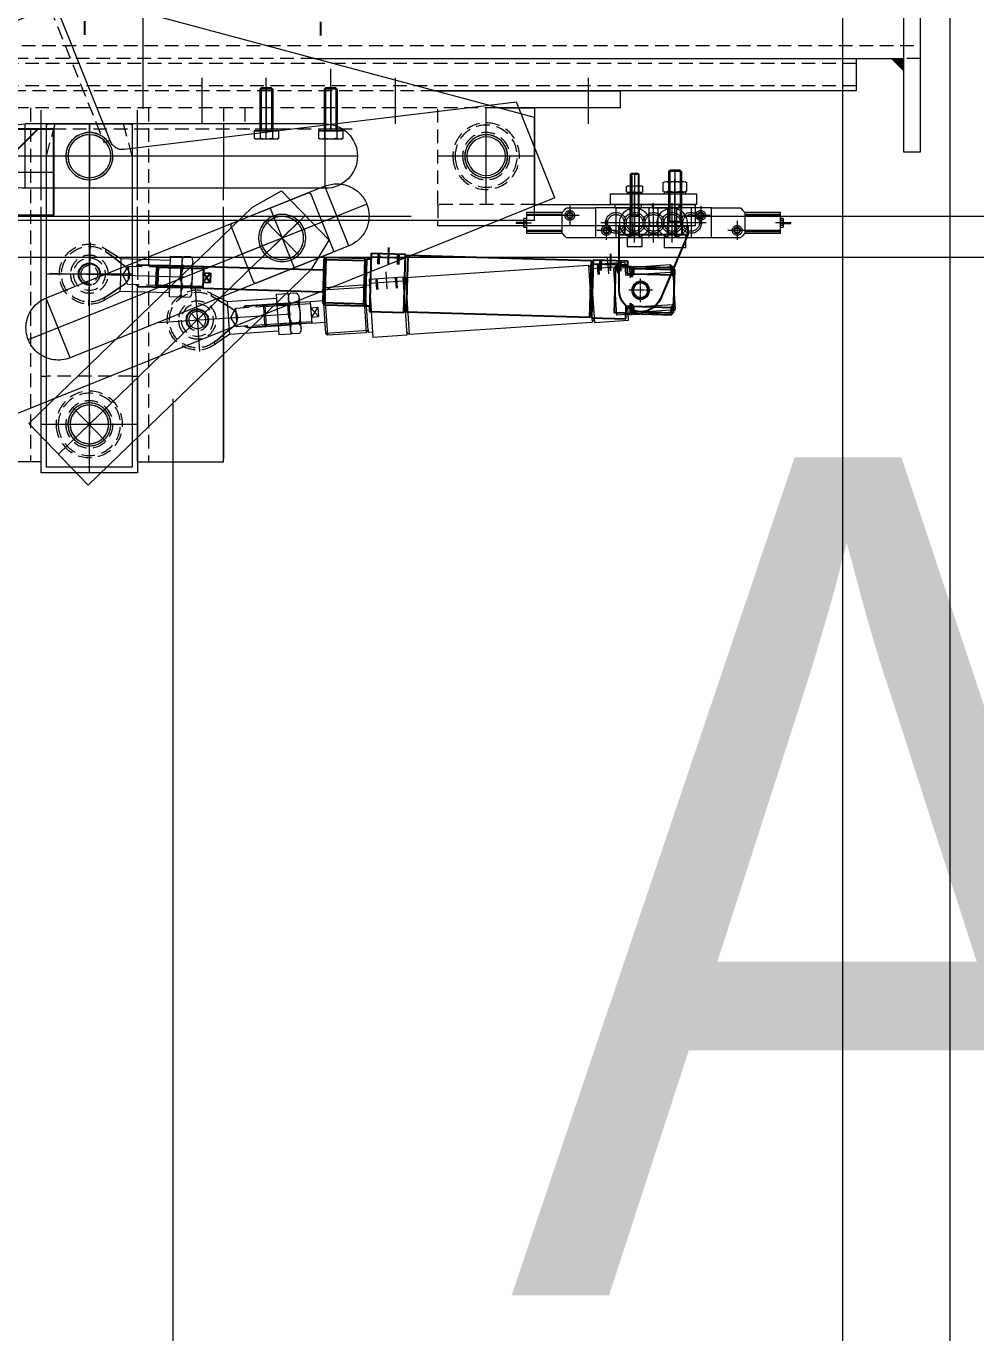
# Model space of a CAD drawing. Header units: inches. Extents: x 702888 to 852715, y 9845 to 271320.
# Drawn here: x 751092 to 751535, y 77923 to 78531 of the extents above; entities that cross this region are included whole.
import ezdxf

# ---------------------------------------------------------------- set-up
doc = ezdxf.new("R2010")
doc.units = ezdxf.units.IN
doc.header["$MEASUREMENT"] = 0
doc.header["$PDMODE"] = 34
for name, pattern in [('CENTER', [2, 1.25, -0.25, 0.25, -0.25]), ('DASHED2', [0.375, 0.25, -0.125]), ('GESTRICHELT2', [9.525, 6.35, -3.175]), ('MITTE2', [725.805, 483.87, -80.645, 80.645, -80.645])]:
    doc.linetypes.add(name, pattern=pattern)
doc.layers.get('0').update_dxf_attribs({"lineweight": 5})
doc.layers.get('Defpoints').update_dxf_attribs({"lineweight": 5})
for name, color, linetype, lineweight in [('CABLE TRAY', 30, 'Continuous', 5), ('chain', 2, 'Continuous', 5), ('cl', 6, 'CENTER', 5), ('DUENN', 1, 'Continuous', 0), ('MITTE', 1, 'MITTE2', 0), ('UNSICHTBAR', 1, 'GESTRICHELT2', 0), ('VERBINDUNGSELEMENTE', 5, 'Continuous', 0), ('VOLLINIE', 7, 'Continuous', 0), ('VOLLLINIE', 7, 'Continuous', 0)]:
    doc.layers.add(name, color=color, linetype=linetype, lineweight=lineweight)
for name, color, linetype in [('DÜNN', 1, 'Continuous'), ('ELEKTRIK', 5, 'Continuous'), ('FESTO', 5, 'Continuous'), ('M_Klinke', 20, 'GESTRICHELT2'), ('Mitnehmerklinke', 84, 'Continuous')]:
    doc.layers.add(name, color=color, linetype=linetype)
doc.dimstyles.new('D1', dxfattribs={"dimscale": 66, "dimtxt": 2.5, "dimasz": 2.5, "dimexe": 1, "dimexo": 1, "dimgap": 1.25, "dimtad": 1, "dimdec": 0, "dimdsep": 46, "dimtxsty": 'Standard', "dimblk": 'OPEN30', "dimcen": 2.5, "dimclrd": 150, "dimclre": 150, "dimclrt": 140, "dimadec": 0, "dimazin": 0, "dimtfac": 1, "dimtdec": 0, "dimtmove": 0, "dimatfit": 3, "dimfxl": 1, "dimtfill": 1, "dimlwd": 13, "dimlwe": 13, "dimarcsym": 0})

# ---------------------------------------------------------------- blocks, each defined once
blk = doc.blocks.new('_Open30')
at = {"color": 0, "linetype": 'ByBlock', "lineweight": -2}
for p, q in [((-1, 0.2679), (0, 0)), ((0, 0), (-1, -0.2679)), ((0, 0), (-1, 0))]:
    blk.add_line(p, q, dxfattribs=at)
blk = doc.blocks.new('*D153')
at = {"layer": 'chain', "color": 150, "lineweight": 13, "transparency": 16777216}
for p, q in [((750588.78, 78399.14), (750588.78, 75014.33)), ((764369.68, 78397.91), (764369.68, 75014.33)), ((750776.28, 75089.33), (764182.18, 75089.33))]:
    blk.add_line(p, q, dxfattribs=at)
at = {"layer": 'Defpoints', "color": 0, "transparency": 16777216}
for p in [(750588.78, 78474.14), (764369.68, 78472.91), (764369.68, 75089.33)]:
    blk.add_point(p, dxfattribs=at)
at = {"layer": 'chain', "color": 150, "lineweight": 13, "transparency": 16777216, "xscale": 187.5, "yscale": 187.5, "zscale": 187.5, "rotation": 180}
blk.add_blockref('_Open30', (750588.78, 75089.33), dxfattribs=at)
at = {"layer": 'chain', "color": 150, "lineweight": 13, "transparency": 16777216, "xscale": 187.5, "yscale": 187.5, "zscale": 187.5}
blk.add_blockref('_Open30', (764369.68, 75089.33), dxfattribs=at)
at = {"layer": 'chain', "color": 140, "transparency": 16777216, "insert": (757479.23, 75276.83), "char_height": 187.5, "attachment_point": 5, "bg_fill": 3, "box_fill_scale": 1.25, "bg_fill_color": 9, "bg_fill_true_color": 13158600, "bg_fill_transparency": 0}
blk.add_mtext('13781', dxfattribs=at)
blk = doc.blocks.new('*D227')
at = {"layer": 'CABLE TRAY', "color": 150, "lineweight": 13, "transparency": 16777216}
for p, q in [((765643.92, 79800.21), (765643.92, 72637.72)), ((743939.81, 78590.41), (743939.81, 72637.72)), ((744104.81, 72703.72), (765478.92, 72703.72))]:
    blk.add_line(p, q, dxfattribs=at)
at = {"layer": 'Defpoints', "color": 0, "transparency": 16777216}
for p in [(765643.92, 79866.21), (743939.81, 78656.41), (765643.92, 72703.72)]:
    blk.add_point(p, dxfattribs=at)
at = {"layer": 'CABLE TRAY', "color": 150, "lineweight": 13, "transparency": 16777216, "xscale": 165, "yscale": 165, "zscale": 165, "rotation": 180}
blk.add_blockref('_Open30', (743939.81, 72703.72), dxfattribs=at)
at = {"layer": 'CABLE TRAY', "color": 150, "lineweight": 13, "transparency": 16777216, "xscale": 165, "yscale": 165, "zscale": 165}
blk.add_blockref('_Open30', (765643.92, 72703.72), dxfattribs=at)
at = {"layer": 'CABLE TRAY', "color": 140, "transparency": 16777216, "insert": (754791.86, 72868.72), "char_height": 165, "attachment_point": 5, "bg_fill": 3, "box_fill_scale": 1.25, "bg_fill_color": 9, "bg_fill_true_color": 13158600, "bg_fill_transparency": 0}
blk.add_mtext('21704', dxfattribs=at)
blk = doc.blocks.new('*D228')
at = {"layer": 'CABLE TRAY', "color": 150, "lineweight": 13, "transparency": 16777216}
for p, q in [((749410.73, 78357.75), (749410.73, 76766.65)), ((751160.73, 78357.75), (751160.73, 76766.65)), ((749575.73, 76832.65), (750995.73, 76832.65))]:
    blk.add_line(p, q, dxfattribs=at)
at = {"layer": 'Defpoints', "color": 0, "transparency": 16777216}
for p in [(749410.73, 78423.75), (751160.73, 78423.75), (751160.73, 76832.65)]:
    blk.add_point(p, dxfattribs=at)
at = {"layer": 'CABLE TRAY', "color": 150, "lineweight": 13, "transparency": 16777216, "xscale": 165, "yscale": 165, "zscale": 165, "rotation": 180}
blk.add_blockref('_Open30', (749410.73, 76832.65), dxfattribs=at)
at = {"layer": 'CABLE TRAY', "color": 150, "lineweight": 13, "transparency": 16777216, "xscale": 165, "yscale": 165, "zscale": 165}
blk.add_blockref('_Open30', (751160.73, 76832.65), dxfattribs=at)
at = {"layer": 'CABLE TRAY', "color": 140, "transparency": 16777216, "insert": (750285.73, 76997.65), "char_height": 165, "attachment_point": 5, "bg_fill": 3, "box_fill_scale": 1.25, "bg_fill_color": 9, "bg_fill_true_color": 13158600, "bg_fill_transparency": 0}
blk.add_mtext('1750', dxfattribs=at)
blk = doc.blocks.new('CPE14-M1BH-5J-1-8 D')
at = {"layer": 'MITTE', "ltscale": 0.4}
for p, q in [((-40.832244, -0.332244), (-40.5, 0)), ((-40.5, 0), (-27, 0)), ((-39, -7.893137), (-39, 0.893137)), ((-27, 0), (-27, -14)), ((-27, 0), (27, 0)), ((-10.9, 0), (-10.9, -14)), ((-8.7, 2.153137), (-8.7, -16.153137)), ((-6.5, -14), (-6.5, 0)), ((-2.2, 0), (-2.2, -14)), ((0, 2.153137), (0, -16.153137)), ((2.2, -14), (2.2, 0)), ((6.6, 0), (6.6, -14)), ((8.8, 2.153137), (8.8, -16.153137)), ((11, -14), (11, 0)), ((22, -7.893137), (22, 0.893137)), ((27, -14), (27, 0)), ((27, 0), (40.5, 0)), ((40.5, 0), (41.498109, -0.998109)), ((-60.5, -5.75), (-58.99, -5.75)), ((-59, -5), (-60.49, -5)), ((-60.49, -6.747794), (-60.49, -5)), ((-60.25, -6), (-60.49, -5.76)), ((-58.99, -6), (-60.25, -6)), ((-60.25, -8), (-60.25, -6)), ((-59, -12), (-59, -2)), ((-59, -2), (-42.5, -2)), ((-59, -2.9), (-42.51, -2.9)), ((-59, -3.4), (-42.51, -3.4)), ((-58.99, -8), (-58.99, -6)), ((-43.393137, -3.5), (-34.606863, -3.5)), ((-42.51, -12), (-42.51, -2)), ((-42.5, -2), (-41.498109, -0.998109)), ((-41.498109, -0.998109), (-40.832244, -0.332244)), ((-17.5, -13.997137), (-17.5, -0.002863)), ((17.5, -13.997137), (17.5, -0.002863)), ((17.606863, -3.5), (26.393137, -3.5)), ((41.498109, -0.998109), (42.165655, -1.665655)), ((42.165655, -1.665655), (42.5, -2)), ((42.5, -2), (59, -2)), ((42.51, -2), (42.51, -12)), ((59, -3.08), (42.51, -3.08)), ((59, -3.58), (42.51, -3.58)), ((60.5, -5.75), (58.99, -5.75)), ((60.25, -6), (58.99, -6)), ((58.99, -6), (58.99, -8)), ((59, -2), (59, -12)), ((60.49, -5), (59, -5)), ((60.49, -5.76), (60.25, -6)), ((60.25, -6), (60.25, -8)), ((60.49, -5), (60.49, -6.747794)), ((-64, -6.75), (-64, -7.25)), ((-59, -6.75), (-64, -6.75)), ((-59, -7.25), (-64, -7.25)), ((-62.643137, -7), (-56.846863, -7)), ((-60.5, -8.25), (-58.99, -8.25)), ((-60.49, -7.252206), (-60.49, -6.747794)), ((-60.49, -9), (-60.49, -7.252206)), ((-60.49, -8.24), (-60.25, -8)), ((-60.49, -9), (-59, -9)), ((-60.25, -8), (-58.99, -8)), ((-59, -10.42), (-42.51, -10.42)), ((-59, -10.92), (-42.51, -10.92)), ((-42.5, -12), (-59, -12)), ((-42.165655, -12.334345), (-42.5, -12)), ((-26.393137, -10.5), (-17.606863, -10.5)), ((-24.497137, -7), (24.497137, -7)), ((-22, -14.893137), (-22, -6.106863)), ((34.606863, -10.5), (43.393137, -10.5)), ((39, -14.893137), (39, -6.106863)), ((42.5, -12), (41.498109, -13.001891)), ((59, -12), (42.5, -12)), ((59, -10.6), (42.51, -10.6)), ((59, -11.1), (42.51, -11.1)), ((62.643137, -7), (56.846863, -7)), ((58.99, -8), (60.25, -8)), ((60.5, -8.25), (58.99, -8.25)), ((59, -6.75), (64, -6.75)), ((59, -7.25), (64, -7.25)), ((59, -9), (60.49, -9)), ((60.25, -8), (60.49, -8.24)), ((60.49, -6.747794), (60.49, -7.252206)), ((60.49, -7.252206), (60.49, -9)), ((64, -7.25), (64, -6.75)), ((-41.498109, -13.001891), (-42.165655, -12.334345)), ((-40.5, -14), (-41.498109, -13.001891)), ((-27, -14), (-40.5, -14)), ((-27, -14), (27, -14)), ((40.5, -14), (27, -14)), ((40.832244, -13.667756), (40.5, -14)), ((41.498109, -13.001891), (40.832244, -13.667756))]:
    blk.add_line(p, q, dxfattribs=at)
for centre, radius in [((-39, -3.5), 2.25), ((-39, -3.5), 1.49), ((-39, -3.5), 1.2), ((-17.5, -7), 4.854), ((-17.5, -7), 3.8912), ((-8.7, -7), 6.99), ((-8.7, -7), 4.854), ((-8.7, -7), 3.8912), ((0, -7), 4.854), ((0, -7), 3.8912), ((8.8, -7), 6.99), ((8.8, -7), 4.854), ((8.8, -7), 3.8912), ((17.5, -7), 4.854), ((17.5, -7), 3.8912), ((22, -3.5), 2.25), ((22, -3.5), 1.49), ((22, -3.5), 1.2), ((-22, -10.5), 2.25), ((-22, -10.5), 1.49), ((-22, -10.5), 1.2), ((39, -10.5), 2.25), ((39, -10.5), 1.49), ((39, -10.5), 1.2)]:
    blk.add_circle(centre, radius, dxfattribs=at)
blk = doc.blocks.new('A$C3B')
at = {"layer": 'ELEKTRIK'}
for p, q in [((90.04, 143.81), (145.54, 143.81)), ((90.04, 103.81), (90.04, 143.81)), ((130.54, 110.81), (97.54, 143.81)), ((130.54, 143.81), (130.54, 103.81)), ((145.54, 103.81), (145.54, 143.81)), ((136.54, 100.58), (136.54, 116.78)), ((130.54, 110.81), (145.54, 110.81)), ((145.54, 103.81), (90.04, 103.81))]:
    blk.add_line(p, q, dxfattribs=at)
blk.add_lwpolyline([(145.54, 129.81), (162.04, 129.81), (162.04, 117.81), (145.54, 117.81)], close=True, dxfattribs=at)
at = {"layer": 'MITTE', "color": 5}
blk.add_line((162.04, 123.81), (90.04, 123.81), dxfattribs=at)
blk = doc.blocks.new('125A_6')
at = {"layer": 'VERBINDUNGSELEMENTE'}
blk.add_lwpolyline([(-6.25, 0), (-6.25, 1.6), (6.25, 1.6), (6.25, 0)], close=True, dxfattribs=at)
blk = doc.blocks.new('z4x30')
at = {"layer": 'DUENN'}
for p, q in [((30, 1.6), (10, 1.6)), ((30, 1.6), (10, 1.6)), ((30, -1.6), (10, -1.6))]:
    blk.add_line(p, q, dxfattribs=at)
at = {"layer": 'MITTE'}
blk.add_line((30, 0), (0, 0), dxfattribs=at)
at = {"layer": 'VERBINDUNGSELEMENTE'}
for p, q in [((29.6, 2), (0, 2)), ((0, 2), (0, -2)), ((10, 2), (10, -2)), ((29.6, 2), (29.6, -2)), ((30, 1.6), (29.6, 2)), ((30, 1.6), (30, -1.6)), ((29.6, -2), (0, -2)), ((29.6, -2), (30, -1.6))]:
    blk.add_line(p, q, dxfattribs=at)
blk.add_lwpolyline([(-4, -3.5), (-4, 3.5), (0, 3.5), (0, -3.5)], close=True, dxfattribs=at)
blk = doc.blocks.new('S_4')
at = {"layer": 'VERBINDUNGSELEMENTE'}
blk.add_lwpolyline([(-3.5, 0), (-3.5, 0.5), (3.5, 0.5), (3.5, 0)], close=True, dxfattribs=at)
blk = doc.blocks.new('M_4')
at = {"layer": 'VERBINDUNGSELEMENTE'}
for p, q in [((-3.84, 0.38), (-3.84, 2.82)), ((2.93, 3.2), (-2.93, 3.2)), ((2.93, 0), (-2.93, 0)), ((-2.91, 0), (-2.92, 0)), ((-1.99, 0.38), (-1.99, 2.82)), ((1.98, 0.38), (1.98, 2.82)), ((3.82, 0.36), (3.82, 2.84))]:
    blk.add_line(p, q, dxfattribs=at)
for centre, radius, start, end in [((-2.91, 1.88), 1.32, 45.74857, 134.30329), ((-2.91, 1.32), 1.32, 225.70418, 314.24396), ((-0.01, -2.22), 5.42, 68.55898, 111.44102), ((-0.01, 5.62), 5.6, 249.27854, 290.72146), ((2.91, 1.85), 1.35, 47.29026, 133.82379), ((2.91, 1.41), 1.4, 228.01261, 310.87334)]:
    blk.add_arc(centre, radius, start, end, dxfattribs=at)
blk = doc.blocks.new('S_6')
at = {"layer": 'VERBINDUNGSELEMENTE'}
blk.add_lwpolyline([(-5, 0), (-5, 0.7), (5, 0.7), (5, 0)], close=True, dxfattribs=at)
blk = doc.blocks.new('M_6')
at = {"layer": 'VERBINDUNGSELEMENTE'}
for p, q in [((-5.53, 0.56), (-5.53, 4.44)), ((4.17, 5), (-4.17, 5)), ((4.17, 0), (-4.17, 0)), ((-4.14, 0), (-4.15, 0)), ((-2.76, 0.56), (-2.76, 4.44)), ((2.75, 0.56), (2.75, 4.44)), ((5.52, 0.54), (5.52, 4.46))]:
    blk.add_line(p, q, dxfattribs=at)
for centre, radius, start, end in [((-4.15, 3.02), 1.98, 45.74857, 134.30329), ((-4.15, 1.99), 1.99, 225.70418, 314.24396), ((-0.01, -2.02), 7.02, 66.89064, 113.10936), ((-0.01, 7.27), 7.25, 247.66339, 292.33661), ((4.15, 2.98), 2.02, 47.29026, 133.82379), ((4.15, 2.12), 2.09, 228.01261, 310.87334)]:
    blk.add_arc(centre, radius, start, end, dxfattribs=at)
blk = doc.blocks.new('z6x30')
at = {"layer": 'DUENN'}
for p, q in [((30, 2.4), (6, 2.4)), ((30, -2.4), (6, -2.4))]:
    blk.add_line(p, q, dxfattribs=at)
at = {"layer": 'MITTE'}
blk.add_line((30, 0), (0, 0), dxfattribs=at)
at = {"layer": 'VERBINDUNGSELEMENTE'}
for p, q in [((29.4, 3), (0, 3)), ((6, 3), (6, -3)), ((30, 2.4), (29.4, 3)), ((29.4, 3), (29.4, -3)), ((30, 2.4), (30, -2.4)), ((29.4, -3), (0, -3)), ((29.4, -3), (30, -2.4))]:
    blk.add_line(p, q, dxfattribs=at)
blk.add_lwpolyline([(-6, -5), (-6, 5), (0, 5), (0, -5)], close=True, dxfattribs=at)
blk = doc.blocks.new('Sperrklinke')
at = {"layer": 'MITTE'}
for p, q in [((75, -15), (75, 15)), ((215, -15), (215, 15)), ((0, -11), (0, 11)), ((-11, 0), (11, 0)), ((60, 0), (230, 0))]:
    blk.add_line(p, q, dxfattribs=at)
at = {"layer": 'UNSICHTBAR'}
for p in [(163, 140), (160, 72)]:
    blk.add_line(p, (163, 72), dxfattribs=at)
blk.add_circle((0, 0), 11, dxfattribs=at)
at = {"layer": 'VOLLINIE'}
for p, q in [((160, 71.5), (160, 137)), ((163, 140), (201.06, 140)), ((-22.5, 18), (155.55, 65.71)), ((-22.5, -30), (-22.5, 18)), ((75, 15), (215, 15)), ((307.5, -5), (251, -5)), ((307.5, -30), (307.5, -5)), ((75, -15), (215, -15)), ((-22.5, -30), (307.5, -30))]:
    blk.add_line(p, q, dxfattribs=at)
for radius in [10, 9]:
    blk.add_circle((0, 0), radius, dxfattribs=at)
for centre, radius, start, end in [((163, 137), 3, 90, 180), ((0, 0), 245, 0.22827, 34.8499), ((154, 71.5), 6, 285, 0), ((75, 0), 15, 90, 270), ((215, 0), 15, 270, 90), ((251, 1), 6, 180.22827, 270)]:
    blk.add_arc(centre, radius, start, end, dxfattribs=at)
blk = doc.blocks.new('Sperrklinke_offen')
for p, q in [((160, 71.5), (160, 137)), ((163, 140), (201.06, 140)), ((-22.5, 18), (155.55, 65.71)), ((-22.5, -30), (-22.5, 18)), ((75, 15), (215, 15)), ((307.5, -5), (251, -5)), ((307.5, -30), (307.5, -5)), ((75, -15), (215, -15)), ((-22.5, -30), (307.5, -30))]:
    blk.add_line(p, q)
blk.add_circle((0, 0), 10)
for centre, radius, start, end in [((163, 137), 3, 90, 180), ((0, 0), 245, 0.22827, 34.8499), ((154, 71.5), 6, 285, 0), ((75, 0), 15, 90, 270), ((215, 0), 15, 270, 90), ((251, 1), 6, 180.22827, 270)]:
    blk.add_arc(centre, radius, start, end)
at = {"layer": 'MITTE'}
for p, q in [((75, -15), (75, 15)), ((215, -15), (215, 15)), ((60, 0), (230, 0))]:
    blk.add_line(p, q, dxfattribs=at)
at = {"layer": 'UNSICHTBAR'}
for p in [(163, 140), (160, 72)]:
    blk.add_line(p, (163, 72), dxfattribs=at)
blk = doc.blocks.new('Schwenkhebel 375_d')
for p, q in [((-125, 20), (-140, 15.98)), ((-125, -20), (-140, -15.98))]:
    blk.add_line(p, q)
for points in [[(-125, -20), (20, -20), (20, 20), (-125, 20)], [(-140, 15.98), (-140, -15.98)]]:
    blk.add_lwpolyline(points)
for centre, radius in [((-125, 0), 11), ((-125, 0), 10), ((0, 0), 10), ((0, 0), 9), ((-70, 0), 4)]:
    blk.add_circle(centre, radius)
at = {"layer": 'DÜNN'}
blk.add_arc((-70, 0), 5, 348.61158, 270, dxfattribs=at)
at = {"layer": 'MITTE'}
for p, q in [((-125, -11), (-125, 11)), ((0, -11), (0, 11)), ((20, 0), (-140, 0)), ((-136, 0), (-120, 0)), ((-70, -5), (-70, 5)), ((-5, 0), (5, 0))]:
    blk.add_line(p, q, dxfattribs=at)
at = {"layer": 'UNSICHTBAR'}
blk.add_circle((0, 0), 11, dxfattribs=at)
blk = doc.blocks.new('z5')
at = {"layer": 'DÜNN'}
for p, q in [((1.01, 23.61), (-2.38, 43.32)), ((-8.84, 21.92), (-12.23, 41.63)), ((-8.84, 21.92), (-7.98, 20.88)), ((1.01, 23.61), (0.54, 22.34))]:
    blk.add_line(p, q, dxfattribs=at)
at = {"layer": 'MITTE'}
for p, q in [((3.09, -17.99), (-7.43, 43.22)), ((14.54, 2.5), (-14.54, -2.5))]:
    blk.add_line(p, q, dxfattribs=at)
at = {"layer": 'UNSICHTBAR'}
for p, q in [((-2.93, 42.54), (-2.46, 43.21)), ((-12.12, 41.55), (-11.45, 41.08)), ((-2.93, 42.54), (-11.45, 41.08)), ((-11.45, 41.08), (-7.33, 17.11)), ((1.19, 18.57), (-2.93, 42.54)), ((1.19, 18.57), (-7.33, 17.11)), ((-2.64, 15.38), (1.19, 18.57)), ((-8.53, 12.31), (-9.74, 9.91)), ((-7.98, 13.33), (-8.53, 12.31)), ((-7.33, 17.11), (-2.64, 15.38)), ((3.93, 14.45), (3.06, 15.23)), ((5.87, 12.59), (3.93, 14.45)), ((8.16, 10.26), (5.87, 12.59)), ((-11.16, 10), (-13.07, 5.01)), ((-11.89, 5.21), (-11.12, 6.95)), ((-11.12, 6.95), (-11.89, 5.21)), ((-11.12, 6.95), (-9.74, 9.91)), ((-9.74, 9.91), (-11.12, 6.95)), ((8.16, 10.26), (9.46, 8.88)), ((9.46, 8.88), (8.16, 10.26)), ((10.65, 9.09), (9.46, 8.88)), ((10.65, 9.09), (9.87, 10)), ((-11.89, 5.21), (-13.07, 5.01))]:
    blk.add_line(p, q, dxfattribs=at)
for radius in [8.81, 7.5, 5]:
    blk.add_circle((0, 0), radius, dxfattribs=at)
for centre, radius, start, end in [((-2.38, 13.57), 4.91, 70.60243, 148.32453), ((1.12, 10.52), 9.53, 143.74807, 162.75307), ((-4.78, 9.09), 9.97, 38.12721, 66.16512), ((0, 0), 14, 159.04867, 40.46875), ((0, 0), 12.98, 156.33025, 43.18716)]:
    blk.add_arc(centre, radius, start, end, dxfattribs=at)
at = {"layer": 'VOLLINIE'}
for p, q in [((2.07, 43.99), (-16.65, 40.77)), ((-3.11, 43.1), (-2.17, 37.63)), ((3.01, 38.52), (2.07, 43.99)), ((-16.65, 40.77), (-15.71, 35.3)), ((3.01, 38.52), (-15.71, 35.3)), ((-10.53, 36.19), (-11.47, 41.66)), ((5.11, 15.58), (1.22, 38.21)), ((-13.91, 35.61), (-10.02, 12.98)), ((-10.02, 12.98), (-11.16, 10)), ((-7.98, 13.33), (-10.02, 12.98)), ((-9.74, 9.91), (-8.53, 12.31)), ((-8.53, 12.31), (-7.98, 13.33)), ((3.06, 15.24), (-7.98, 13.34)), ((-7.98, 13.33), (-7.98, 13.34)), ((5.11, 15.58), (3.06, 15.23)), ((3.06, 15.24), (3.06, 15.23)), ((3.06, 15.23), (3.93, 14.45)), ((3.93, 14.45), (5.87, 12.59)), ((9.87, 10), (5.11, 15.58)), ((5.87, 12.59), (8.16, 10.26))]:
    blk.add_line(p, q, dxfattribs=at)
for centre, radius, start, end in [((-2.29, 13.59), 4.91, 51.19289, 128.91498), ((1.47, 10.16), 9.97, 133.35229, 161.39021), ((-4.57, 9.54), 9.53, 36.76434, 55.76934)]:
    blk.add_arc(centre, radius, start, end, dxfattribs=at)
blk = doc.blocks.new('439_10')
at = {"layer": 'VERBINDUNGSELEMENTE'}
for p, q in [((-9.45, 0.91), (-9.45, 4.03)), ((7.2, 4.97), (-7.18, 4.97)), ((-4.83, 0.91), (-4.83, 4.03)), ((4.83, 0.91), (4.83, 4.03)), ((9.45, 0.86), (9.45, 4.07)), ((7.2, -0.03), (-7.18, -0.03)), ((-7.13, -0.03), (-7.15, -0.03))]:
    blk.add_line(p, q, dxfattribs=at)
for centre, radius, start, end in [((-7.14, 1.66), 3.31, 45.74857, 134.30329), ((-7.14, 3.28), 3.31, 225.70418, 314.24396), ((0, -7.94), 12.91, 68.01768, 111.98232), ((0, 13.33), 13.33, 248.75456, 291.24544), ((7.16, 1.6), 3.37, 47.29026, 133.82379), ((7.17, 3.5), 3.49, 228.01261, 310.87334)]:
    blk.add_arc(centre, radius, start, end, dxfattribs=at)
blk = doc.blocks.new('Grundkörper_375_d')
at = {"layer": 'MITTE'}
for p, q in [((-47.5, 36.56), (-47.5, 14.98)), ((42.5, 36.56), (42.5, 14.98)), ((72.5, 13.02), (72.5, 40.66)), ((132.5, 36.56), (132.5, 14.98)), ((247.5, 36.56), (247.5, 14.98)), ((102.5, 12.11), (102.5, 36.48)), ((0, -22.5), (0, 22.5)), ((-22.5, 0), (22.5, 0)), ((-88, -37.5), (-88, -10.53)), ((-68, -37.5), (-68, -9.07)), ((185, -147.5), (185, -102.5)), ((162.5, -125), (207.5, -125))]:
    blk.add_line(p, q, dxfattribs=at)
at = {"layer": 'UNSICHTBAR'}
for p, q in [((24.15, 30.5), (243.09, 30.5)), ((-5.71, 22.5), (243.96, 22.5)), ((22.5, -22.5), (22.5, 22.5)), ((122.5, 22.5), (122.5, 15)), ((157.5, 22.5), (157.5, -142.5)), ((162.5, 15), (162.5, 22.5)), ((207.5, 15), (207.5, 22.5)), ((212.5, 22.5), (212.5, -142.5)), ((247.5, -3.87), (247.5, -30)), ((122.5, -30), (122.5, -15)), ((162.5, -30), (162.5, -15)), ((207.5, -30), (207.5, -15)), ((-22.5, -22.5), (22.5, -22.5)), ((22.5, -22.5), (22.5, -30)), ((162.5, -51.31), (162.5, -61.33)), ((165, -102.5), (205, -102.5)), ((247.5, -111.03), (247.5, -142.5)), ((247.5, -142.5), (245, -142.5))]:
    blk.add_line(p, q, dxfattribs=at)
for centre, radius in [((0, 0), 15.5), ((0, 0), 14.5), ((185, -125), 15.5), ((185, -125), 14.5)]:
    blk.add_circle(centre, radius, dxfattribs=at)
at = {"layer": 'VOLLINIE'}
for p, q in [((-5.71, 22.5), (-22.5, 22.5)), ((-22.5, 22.5), (-22.5, -22.5)), ((247.5, 12.46), (247.5, 22.5)), ((122.5, 15), (122.5, -15)), ((162.5, -15), (162.5, 15)), ((207.5, -15), (207.5, 15)), ((247.5, -3.87), (247.5, 12.46)), ((-22.5, -22.5), (-97.5, -22.5)), ((-97.5, -22.5), (-97.5, -32.5)), ((22.5, -32.5), (22.5, -30)), ((122.5, -30), (122.5, -141.22)), ((122.5, -142.5), (122.5, -30)), ((162.5, -51.31), (162.5, -30)), ((207.5, -142.5), (207.5, -30)), ((247.5, -111.03), (247.5, -30)), ((-97.5, -32.5), (22.5, -32.5)), ((162.5, -142.5), (162.5, -61.33)), ((162.5, -142.5), (122.5, -142.5)), ((207.5, -142.5), (245, -142.5))]:
    blk.add_line(p, q, dxfattribs=at)
for points in [[(24.15, 30.5), (-62.5, 30.5), (-62.5, 22.5), (-5.71, 22.5)], [(243.96, 22.5), (262.5, 22.5), (262.5, 30.5), (243.09, 30.5)], [(165, -102.5), (162.5, -102.5), (162.5, -147.5), (207.5, -147.5), (207.5, -102.5), (205, -102.5)]]:
    blk.add_lwpolyline(points, dxfattribs=at)
blk = doc.blocks.new('FR')
for p, q in [((-453.93, -169.01), (-454.45, -176.85)), ((-484.29, -173.4), (-485.64, -193.52)), ((-483.54, -175.99), (-484.55, -177.34)), ((-483.31, -172.55), (-484.29, -173.4)), ((-464.33, -174.74), (-484.29, -173.4)), ((-483.31, -172.55), (-483.54, -175.99)), ((-465.42, -177.21), (-483.54, -175.99)), ((-465.19, -173.76), (-483.31, -172.55)), ((-465.19, -173.76), (-465.42, -177.21)), ((-464.33, -174.74), (-465.19, -173.76)), ((-464.33, -174.74), (-464.5, -177.27)), ((-464.27, -173.83), (-464.33, -174.74)), ((-462.28, -173.96), (-464.27, -173.83)), ((-462.11, -171.47), (-462.51, -177.4)), ((-462.29, -174.09), (-456.8, -174.45)), ((-446.27, -174.34), (-462.23, -173.27)), ((-446.15, -172.54), (-462.11, -171.47)), ((-458.98, -171.68), (-459.31, -176.53)), ((-458.4, -171.71), (-458.73, -176.57)), ((-456.8, -174.45), (-458.26, -196.15)), ((-449.85, -172.29), (-450.18, -177.14)), ((-449.28, -172.33), (-449.6, -177.18)), ((-446.15, -172.54), (-447.95, -199.48)), ((-445.17, -172.85), (-446.94, -199.29)), ((-445.17, -172.85), (-446.23, -173.78)), ((-359.86, -178.58), (-445.17, -172.85)), ((-350.66, -175.94), (-351.19, -183.79)), ((-464.6, -178.68), (-465.42, -177.21)), ((-464.5, -177.27), (-464.6, -178.68)), ((-462.51, -177.4), (-464.5, -177.27)), ((-359.86, -178.58), (-361.63, -205.02)), ((-360.65, -205.34), (-358.84, -178.4)), ((-358.93, -179.65), (-359.86, -178.58)), ((-358.96, -180.2), (-343, -181.27)), ((-358.84, -178.4), (-342.88, -179.47)), ((-355.71, -178.61), (-356.04, -183.46)), ((-355.13, -178.65), (-355.46, -183.5)), ((-346.59, -179.22), (-346.91, -184.07)), ((-346.01, -179.26), (-346.33, -184.11)), ((-342.88, -179.47), (-344.69, -206.41)), ((-341.05, -182.1), (-343.05, -181.96)), ((-340.13, -182.16), (-341.61, -204.11)), ((-341.11, -183.02), (-341.05, -182.1)), ((-340.13, -182.16), (-341.11, -183.02)), ((-340.13, -182.16), (-322.01, -183.38)), ((-342.46, -203.13), (-341.11, -183.02)), ((-321.16, -184.36), (-341.11, -183.02)), ((-322.01, -183.38), (-323.49, -205.33)), ((-321.16, -184.36), (-322.51, -204.47)), ((-321.16, -184.36), (-322.01, -183.38)), ((-484.78, -194.5), (-485.64, -193.52)), ((-465.69, -194.86), (-485.64, -193.52)), ((-484.55, -191.06), (-485.38, -189.58)), ((-484.78, -194.5), (-484.55, -191.06)), ((-466.66, -195.72), (-484.78, -194.5)), ((-466.43, -192.27), (-484.55, -191.06)), ((-466.66, -195.72), (-466.43, -192.27)), ((-465.42, -190.92), (-466.43, -192.27)), ((-465.69, -194.86), (-465.52, -192.33)), ((-465.52, -192.33), (-465.42, -190.92)), ((-463.52, -192.47), (-465.52, -192.33)), ((-463.92, -198.41), (-463.52, -192.47)), ((-321.5, -189.42), (-315.51, -189.83)), ((-319.03, -192.42), (-319.32, -196.77)), ((-315.7, -192.64), (-319.32, -196.77)), ((-315.7, -192.64), (-319.03, -192.42)), ((-319.03, -192.42), (-315.99, -196.99)), ((-315.51, -189.83), (-316.18, -199.8)), ((-293.61, -192.06), (-315.56, -190.59)), ((-315.51, -189.83), (-294.33, -191.25)), ((-294.33, -191.25), (-295, -201.23)), ((-293.61, -192.06), (-294.33, -191.25)), ((-293.61, -192.06), (-294.18, -200.51)), ((-465.69, -194.86), (-466.66, -195.72)), ((-465.75, -195.78), (-465.69, -194.86)), ((-463.75, -195.91), (-465.75, -195.78)), ((-447.95, -199.48), (-463.92, -198.41)), ((-463.74, -195.79), (-458.26, -196.15)), ((-446.94, -199.29), (-447.87, -198.23)), ((-361.63, -205.02), (-446.94, -199.29)), ((-316.18, -199.8), (-322.17, -199.4)), ((-315.99, -196.99), (-319.32, -196.77)), ((-316.18, -199.8), (-295, -201.23)), ((-294.18, -200.51), (-316.13, -199.04)), ((-294.18, -200.51), (-295, -201.23)), ((-360.57, -204.09), (-361.63, -205.02)), ((-344.69, -206.41), (-360.65, -205.34)), ((-342.52, -204.05), (-344.52, -203.91)), ((-342.46, -203.13), (-342.52, -204.05)), ((-322.51, -204.47), (-342.46, -203.13)), ((-341.61, -204.11), (-342.46, -203.13)), ((-323.49, -205.33), (-341.61, -204.11)), ((-322.51, -204.47), (-323.49, -205.33))]:
    blk.add_line(p, q)
for radius in [4, 4, 3.5]:
    blk.add_circle((-469.5, -184.5), radius)
at = {"layer": 'cl', "color": 1}
for p, q in [((-469.5, -190.02), (-469.5, -178.98)), ((-475.02, -184.5), (-463.98, -184.5))]:
    blk.add_line(p, q, dxfattribs=at)
at = {"layer": 'DUENN'}
for p, q in [((-327.4, -90.2), (-327.4, -110.2)), ((-322.6, -90.2), (-322.6, -110.2)), ((-297.4, -90.2), (-297.4, -110.2)), ((-292.6, -90.2), (-292.6, -110.2))]:
    blk.add_line(p, q, dxfattribs=at)
at = {"layer": 'FESTO'}
for p, q in [((-459.5, -154.5), (-491.5, -154.5)), ((-491.5, -154.5), (-491.5, -158.5)), ((-488.8, -158.5), (-488.8, -154.5)), ((-485.5, -153.5), (-485.5, -159.5)), ((-482.2, -158.5), (-482.2, -154.5)), ((-468.8, -158.5), (-468.8, -154.5)), ((-465.5, -153.5), (-465.5, -159.5)), ((-462.2, -158.5), (-462.2, -154.5)), ((-459.5, -158.5), (-459.5, -154.5)), ((-491.5, -158.5), (-478.69, -188.43)), ((-459.5, -158.5), (-491.5, -158.5)), ((-459.5, -184.5), (-459.5, -158.5)), ((-447.4, -170.35), (-463.4, -170.82)), ((-455.49, -167.58), (-455.26, -175.45)), ((-451.12, -170.46), (-450.98, -175.32)), ((-450.54, -170.44), (-450.4, -175.3)), ((-447.4, -170.35), (-446.62, -197.34)), ((-360.93, -168.08), (-446.4, -170.57)), ((-359.9, -169.05), (-360.93, -168.08)), ((-360.93, -168.08), (-360.16, -194.57)), ((-359.94, -167.8), (-343.95, -167.34)), ((-359.15, -194.79), (-359.94, -167.8)), ((-359.89, -169.61), (-343.89, -169.14)), ((-356.81, -167.71), (-356.66, -172.57)), ((-356.22, -167.69), (-356.08, -172.56)), ((-352.03, -164.57), (-351.8, -172.43)), ((-347.66, -167.44), (-347.52, -172.31)), ((-347.08, -167.43), (-346.94, -172.29)), ((-343.95, -167.34), (-343.16, -194.33)), ((-341.87, -169.78), (-343.87, -169.84)), ((-341.85, -170.7), (-341.87, -169.78)), ((-340.95, -169.75), (-341.85, -170.7)), ((-321.86, -170.11), (-341.85, -170.7)), ((-340.95, -169.75), (-322.8, -169.22)), ((-340.95, -169.75), (-340.31, -191.74)), ((-322.8, -169.22), (-322.16, -191.21)), ((-321.86, -170.11), (-322.8, -169.22)), ((-321.86, -170.11), (-321.27, -190.27)), ((-484.39, -173.93), (-485.29, -174.88)), ((-465.3, -174.29), (-485.29, -174.88)), ((-485.29, -174.88), (-484.7, -195.03)), ((-466.24, -173.4), (-484.39, -173.93)), ((-484.39, -173.93), (-484.29, -177.38)), ((-465.3, -174.29), (-466.24, -173.4)), ((-466.24, -173.4), (-466.14, -176.85)), ((-463.32, -173.32), (-465.32, -173.37)), ((-465.32, -173.37), (-465.3, -174.29)), ((-465.3, -174.29), (-465.22, -176.82)), ((-463.4, -170.82), (-463.22, -176.76)), ((-447.35, -172.16), (-463.34, -172.62)), ((-463.32, -173.44), (-457.82, -173.28)), ((-460.26, -170.73), (-460.12, -175.59)), ((-459.68, -170.71), (-459.54, -175.57)), ((-457.82, -173.28), (-457.19, -195.02)), ((-446.4, -170.57), (-447.37, -171.6)), ((-446.4, -170.57), (-445.62, -197.06)), ((-341.26, -190.85), (-341.85, -170.7)), ((-321.71, -175.19), (-265.73, -173.56)), ((-265.65, -176.38), (-268.98, -176.48)), ((-268.98, -176.48), (-268.85, -180.83)), ((-268.98, -176.48), (-265.52, -180.74)), ((-265.65, -176.38), (-268.85, -180.83)), ((-265.73, -173.56), (-244.51, -172.94)), ((-265.73, -173.56), (-265.44, -183.56)), ((-243.72, -173.69), (-265.71, -174.33)), ((-243.72, -173.69), (-244.51, -172.94)), ((-244.51, -172.94), (-244.22, -182.94)), ((-243.72, -173.69), (-243.47, -182.15)), ((-484.29, -177.38), (-485.17, -178.82)), ((-466.14, -176.85), (-484.29, -177.38)), ((-465.18, -178.24), (-466.14, -176.85)), ((-463.22, -176.76), (-465.22, -176.82)), ((-465.22, -176.82), (-465.18, -178.24)), ((-265.52, -180.74), (-268.85, -180.83)), ((-243.47, -182.15), (-265.46, -182.79)), ((-243.47, -182.15), (-244.22, -182.94)), ((-265.44, -183.56), (-321.42, -185.19)), ((-265.44, -183.56), (-244.22, -182.94)), ((-483.85, -192.47), (-484.81, -191.08)), ((-464.71, -194.44), (-484.7, -195.03)), ((-465.7, -191.94), (-483.85, -192.47)), ((-483.75, -195.92), (-483.85, -192.47)), ((-464.82, -190.5), (-465.7, -191.94)), ((-465.6, -195.39), (-465.7, -191.94)), ((-464.71, -194.44), (-465.6, -195.39)), ((-464.78, -191.92), (-464.82, -190.5)), ((-462.78, -191.86), (-464.78, -191.92)), ((-464.71, -194.44), (-464.78, -191.92)), ((-464.68, -195.36), (-464.71, -194.44)), ((-462.61, -197.8), (-462.78, -191.86)), ((-360.16, -194.57), (-445.62, -197.06)), ((-359.19, -193.54), (-360.16, -194.57)), ((-343.16, -194.33), (-359.15, -194.79)), ((-341.23, -191.77), (-343.23, -191.83)), ((-321.27, -190.27), (-341.26, -190.85)), ((-340.31, -191.74), (-341.26, -190.85)), ((-341.26, -190.85), (-341.23, -191.77)), ((-322.16, -191.21), (-340.31, -191.74)), ((-321.27, -190.27), (-322.16, -191.21)), ((-483.75, -195.92), (-484.7, -195.03)), ((-465.6, -195.39), (-483.75, -195.92)), ((-462.68, -195.31), (-464.68, -195.36)), ((-462.69, -195.18), (-457.19, -195.02)), ((-446.62, -197.34), (-462.61, -197.8)), ((-445.62, -197.06), (-446.65, -196.09))]:
    blk.add_line(p, q, dxfattribs=at)
for radius in [4, 4, 3.5, 3.5]:
    blk.add_circle((-469.5, -184.5), radius, dxfattribs=at)
blk.add_arc((-469.5, -184.5), 10, 203.1621, 0, dxfattribs=at)
at = {"layer": 'M_Klinke'}
for p, q in [((-320.43, -65.76), (-320.43, 0)), ((-210.43, -65.51), (-210.43, 0))]:
    blk.add_line(p, q, dxfattribs=at)
at = {"layer": 'MITTE'}
for p, q in [((-325, -90.2), (-325, -110.2)), ((-295, -90.2), (-295, -110.2)), ((-325, -108.98), (-325, -91.5)), ((-295, -113.89), (-295, -95.5)), ((-295, -112.98), (-295, -95.5)), ((-212.5, -267), (-212.5, -107)), ((-212.5, -107), (-212.5, -137)), ((-232.5, -122), (-192.5, -122)), ((-485.5, -159.5), (-485.5, -132.53)), ((-466.7, -143.95), (-466.7, -137.65)), ((-296.81, -146.22), (-307.98, -174.07)), ((-320.96, -152.7), (-283.83, -167.59)), ((-232.5, -177), (-192.5, -177))]:
    blk.add_line(p, q, dxfattribs=at)
blk.add_lwpolyline([(-325.61, -166.99), (-290.34, -181.14, 0.414214), (-289.04, -180.58), (-278.62, -154.59, 0.414214), (-279.18, -153.29), (-314.44, -139.15, 0.414214), (-315.75, -139.7), (-326.17, -165.69, 0.414214)], format="xyb", close=True, dxfattribs=at)
blk.add_circle((-302.39, -160.14), 10, dxfattribs=at)
at = {"layer": 'UNSICHTBAR'}
for p, q in [((0, -70.5), (-600, -70.5)), ((-600, -76.5), (-592, -76.5)), ((-570, -78.8), (-30, -78.8)), ((-317.37, -76.5), (-156.76, -76.5)), ((-570, -89.2), (-30, -89.2)), ((-373.35, -91.5), (-154.41, -91.5)), ((-285, -99.5), (-285, -109.5)), ((-335, -109.5), (-150, -109.5))]:
    blk.add_line(p, q, dxfattribs=at)
for radius in [14.5, 11]:
    blk.add_circle((-212.5, -247), radius, dxfattribs=at)
at = {"layer": 'VERBINDUNGSELEMENTE'}
for p, q in [((-327.4, -90.2), (-328, -90.8)), ((-328, -90.8), (-328, -110.2)), ((-328, -90.8), (-322, -90.8)), ((-327.4, -90.2), (-322.6, -90.2)), ((-322, -90.8), (-322.6, -90.2)), ((-322, -90.8), (-322, -110.2)), ((-297.4, -90.2), (-298, -90.8)), ((-298, -90.8), (-298, -110.2)), ((-298, -90.8), (-292, -90.8)), ((-297.4, -90.2), (-292.6, -90.2)), ((-292, -90.8), (-292.6, -90.2)), ((-292, -90.8), (-292, -110.2)), ((-330.7, -110.2), (-319.3, -110.2)), ((-330.7, -110.2), (-330.7, -113.69)), ((-330.1, -114.04), (-330.7, -113.69)), ((-330.1, -114.04), (-319.9, -114.04)), ((-327.85, -110.2), (-327.85, -113.69)), ((-322.15, -110.2), (-322.15, -113.69)), ((-319.9, -114.04), (-319.3, -113.69)), ((-319.3, -110.2), (-319.3, -113.69)), ((-300.7, -110.2), (-289.3, -110.2)), ((-300.7, -110.2), (-300.7, -113.69)), ((-300.1, -114.04), (-300.7, -113.69)), ((-300.1, -114.04), (-289.9, -114.04)), ((-297.85, -110.2), (-297.85, -113.69)), ((-292.15, -110.2), (-292.15, -113.69)), ((-289.9, -114.04), (-289.3, -113.69)), ((-289.3, -110.2), (-289.3, -113.69))]:
    blk.add_line(p, q, dxfattribs=at)
for centre, radius, start, end in [((-329.28, -110.94), 3.1, 242.67344, 297.32656), ((-325, -102.14), 11.9, 256.13968, 283.86032), ((-320.73, -110.94), 3.1, 242.67344, 297.32656), ((-299.28, -110.94), 3.1, 242.67344, 297.32656), ((-295, -102.14), 11.9, 256.13968, 283.86032), ((-290.73, -110.94), 3.1, 242.67344, 297.32656)]:
    blk.add_arc(centre, radius, start, end, dxfattribs=at)
at = {"layer": 'VOLLINIE'}
blk.add_line((-317.37, -76.5), (-592, -76.5), dxfattribs=at)
for points in [[(-592, 120), (-592, -120), (-600, -120), (-600, 120)], [(-232.5, -267), (-192.5, -267), (-192.5, -107), (-232.5, -107)], [(-495.5, -144.5), (-455.5, -144.5), (-455.5, -139.5), (-495.5, -139.5)]]:
    blk.add_lwpolyline(points, close=True, dxfattribs=at)
blk.add_lwpolyline([(-231.5, -137), (-193.5, -137, 0.414214), (-192.5, -136), (-192.5, -108, 0.414214), (-193.5, -107), (-231.5, -107, 0.414214), (-232.5, -108), (-232.5, -136, 0.414214)], format="xyb", close=True, dxfattribs=at)
for centre, radius in [((-212.5, -122), 11), ((-212.5, -122), 10), ((-212.5, -247), 10), ((-212.5, -247), 9)]:
    blk.add_circle(centre, radius, dxfattribs=at)
blk.add_solid([(-592, -82.44), (-586.06, -76.5), (-592, -82.44), (-592, -76.5)], dxfattribs=at)
at = {"layer": 'VOLLLINIE'}
for p, q in [((-570, -76.5), (-570, -91.5)), ((-570, -91.5), (-373.35, -91.5))]:
    blk.add_line(p, q, dxfattribs=at)
at = {"layer": 'ELEKTRIK'}
blk.add_blockref('A$C3B', (-286.01, -253.31), dxfattribs=at)
at = {"layer": 'Mitnehmerklinke', "rotation": 81.91003319868295}
blk.add_blockref('z5', (-212.5, -177), dxfattribs=at)
at = {"layer": 'MITTE'}
for name, p, rotation in [('Sperrklinke_offen', (-397.5, -122), 338.14619405343), ('z4x30', (-466.7, -160.09), 90), ('Schwenkhebel 375_d', (-212.5, -247), 315.9844779036509), ('z5', (-262.84, -198.36), 76.40078683345237), ('439_10', (-310.7, -195.15), 266.159492242288)]:
    blk.add_blockref(name, p, dxfattribs=dict(at, rotation=rotation))
blk.add_blockref('Sperrklinke', (-397.5, -122), dxfattribs=at)
at = {"layer": 'UNSICHTBAR'}
for name, p in [('Grundkörper_375_d', (-397.5, -122)), ('M_6', (-485.5, -138.8)), ('S_6', (-485.5, -139.5)), ('M_4', (-466.7, -139)), ('S_4', (-466.7, -139.5))]:
    blk.add_blockref(name, p, dxfattribs=at)
for name, p, rotation in [('S_6', (-325, -109.5), 180), ('S_6', (-295, -109.5), 180), ('Schwenkhebel 375_d', (-212.5, -247), 270), ('z6x30', (-485.5, -158.5), 90), ('z4x30', (-466.7, -160.1), 90), ('439_10', (-260.45, -178.4), 271.6687386074619)]:
    blk.add_blockref(name, p, dxfattribs=dict(at, rotation=rotation))
at = {"layer": 'VERBINDUNGSELEMENTE', "rotation": 180}
for p in [(-481.2, -144.49), (-463.7, -144.5)]:
    blk.add_blockref('125A_6', p, dxfattribs=at)
at = {"layer": 'VOLLINIE', "xscale": -1, "rotation": 180}
blk.add_blockref('CPE14-M1BH-5J-1-8 D', (-475.5, -160.1), dxfattribs=at)
blk = doc.blocks.new('t565')
at = {"color": 1, "linetype": 'DASHED2', "ltscale": 1000}
for p, q in [((730828.87, 82214.12), (730828.87, 81914.12)), ((728828.87, 81914.12), (742828.87, 81914.12))]:
    blk.add_line(p, q, dxfattribs=at)
blk = doc.blocks.new('RTU5UU')
at = {"color": 161}
for points in [[(760875.89, 77758.31), (760700.89, 77758.31), (760700.89, 79430.16), (760875.89, 79430.16)], [(760825.89, 77696.06), (760750.89, 77696.06), (760750.89, 79380.16), (760825.89, 79380.16)]]:
    blk.add_lwpolyline(points, close=True, dxfattribs=at)
blk = doc.blocks.new('*D543')
at = {"color": 150, "lineweight": 13, "transparency": 16777216}
for p, q in [((750588.78, 78408.14), (750588.78, 77106.96)), ((764369.68, 78406.92), (764369.68, 77106.96)), ((764204.68, 77172.96), (750753.78, 77172.96))]:
    blk.add_line(p, q, dxfattribs=at)
at = {"layer": 'Defpoints', "color": 0, "transparency": 16777216}
for p in [(750588.78, 78474.14), (764369.68, 78472.92), (750588.78, 77172.96)]:
    blk.add_point(p, dxfattribs=at)
at = {"color": 150, "lineweight": 13, "transparency": 16777216, "xscale": 165, "yscale": 165, "zscale": 165, "rotation": 180}
blk.add_blockref('_Open30', (750588.78, 77172.96), dxfattribs=at)
at = {"color": 150, "lineweight": 13, "transparency": 16777216, "xscale": 165, "yscale": 165, "zscale": 165}
blk.add_blockref('_Open30', (764369.68, 77172.96), dxfattribs=at)
at = {"color": 140, "transparency": 16777216, "insert": (757479.23, 77337.96), "char_height": 165, "attachment_point": 5, "bg_fill": 3, "box_fill_scale": 1.25, "bg_fill_color": 9, "bg_fill_true_color": 13158600, "bg_fill_transparency": 0}
blk.add_mtext('13781', dxfattribs=at)

msp = doc.modelspace()

# ---------------------------------------------------------------- texts
at = {"color": 140, "width": 0.9}
msp.add_text('AS20', height=390.5237, dxfattribs=at).set_placement((751317.742, 77940.014))

# ---------------------------------------------------------------- next in the draw order: dimensions: what is measured, and where the dimension line sits
at = {"layer": 'chain', "color": 1}
dim = msp.add_linear_dim(base=(764369.677, 75089.332), p1=(750588.78, 78474.136), p2=(764369.677, 78472.912), dimstyle='D1', override={"dimscale": 75}, dxfattribs=at)
dim.commit()
dim.dimension.update_dxf_attribs({"geometry": '*D153', "text_midpoint": (757479.228, 75276.832)})

# ---------------------------------------------------------------- next in the draw order: dimensions: what is measured, and where the dimension line sits
at = {"layer": 'CABLE TRAY'}
dim = msp.add_linear_dim(base=(765643.918, 72703.715), p1=(743939.81, 78656.412), p2=(765643.918, 79866.212), dimstyle='D1', dxfattribs=at)
dim.commit()
dim.dimension.update_dxf_attribs({"geometry": '*D227', "text_midpoint": (754791.864, 72868.715)})

# ---------------------------------------------------------------- next in the draw order: block references
for name, p in [('RTU5UU', (-9227.738, -90.594)), ('t565', (20317.955, -3471.211))]:
    msp.add_blockref(name, p)

# ---------------------------------------------------------------- next in the draw order: dimensions: what is measured, and where the dimension line sits
dim = msp.add_linear_dim(base=(751160.729, 76832.65), p1=(749410.729, 78423.749), p2=(751160.729, 78423.749), dimstyle='D1', dxfattribs=at)
dim.commit()
dim.dimension.update_dxf_attribs({"geometry": '*D228', "text_midpoint": (750285.729, 76997.65)})

# ---------------------------------------------------------------- next in the draw order: linework, layer by layer
msp.add_lwpolyline([(749410.729, 78723.749), (763410.729, 78723.749), (763410.729, 78423.749), (749410.729, 78423.749)], close=True, dxfattribs=at)

# ---------------------------------------------------------------- next in the draw order: block references
at = {"xscale": -1}
msp.add_blockref('FR', (750909.323, 78592.913), dxfattribs=at)

# ---------------------------------------------------------------- next in the draw order: dimensions: what is measured, and where the dimension line sits
dim = msp.add_linear_dim(base=(750588.78, 77172.955), p1=(764369.677, 78472.915), p2=(750588.78, 78474.136), dimstyle='D1')
dim.commit()
dim.dimension.update_dxf_attribs({"geometry": '*D543', "text_midpoint": (757479.228, 77337.955)})

doc.saveas('drawing.dxf')
